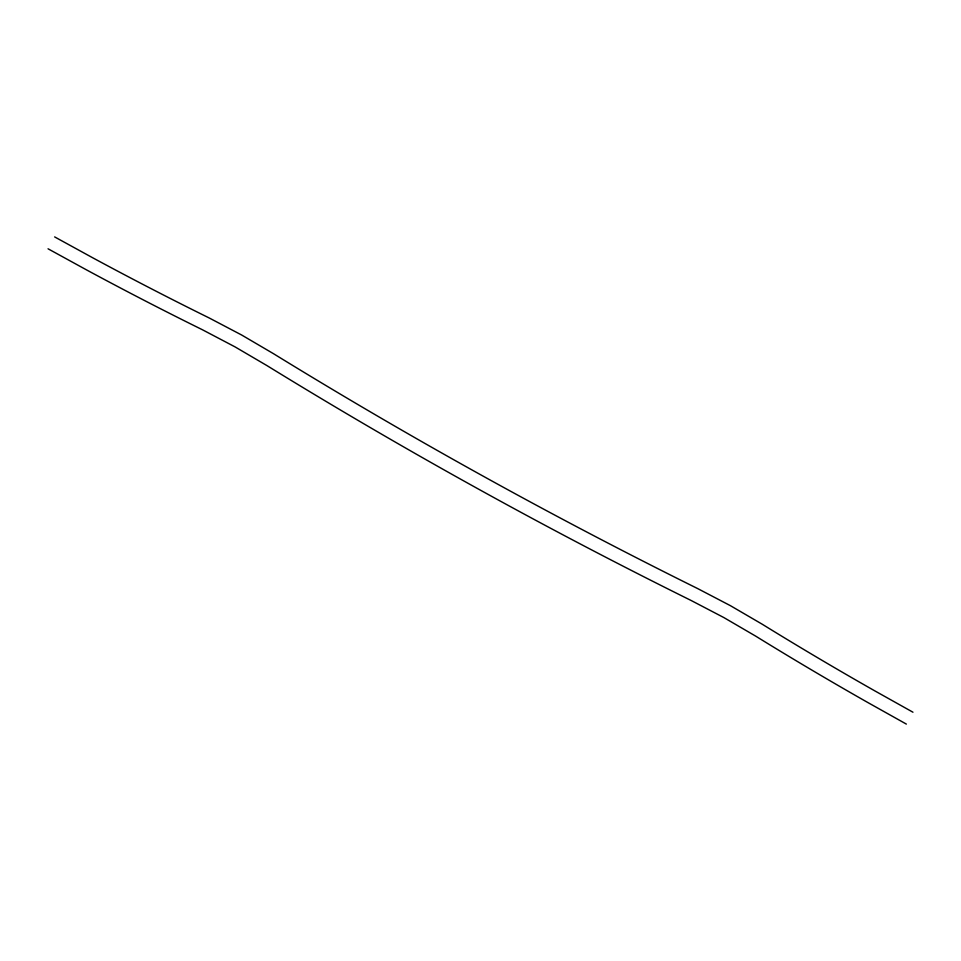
<?xml version="1.0" encoding="UTF-8"?>
<svg xmlns="http://www.w3.org/2000/svg" width="961" height="961" viewBox="0 0 961 961"><rect width="100%" height="100%" fill="white"/><g stroke="black" fill="none" stroke-linecap="round" stroke-linejoin="round"><path stroke-width="1.44" d="M54.645 236.911L93.073 257.98A876.42 213.618 29 0 0 209.017 317.875L241.679 335.029L273.489 353.684C411.224 438.432 552.815 516.85 697.734 588.612L730.408 605.67L762.301 624.266A876.925 213.738 29 0 0 874.69 690.803L912.95 712.209M48.05 248.791L86.478 269.861A876.42 213.618 29 0 0 202.423 329.755L235.085 346.909L266.894 365.564C404.629 450.313 546.22 528.73 691.151 600.493L723.825 617.551L755.706 636.146A876.925 213.738 29 0 0 868.107 702.683L906.355 724.089"/></g></svg>
